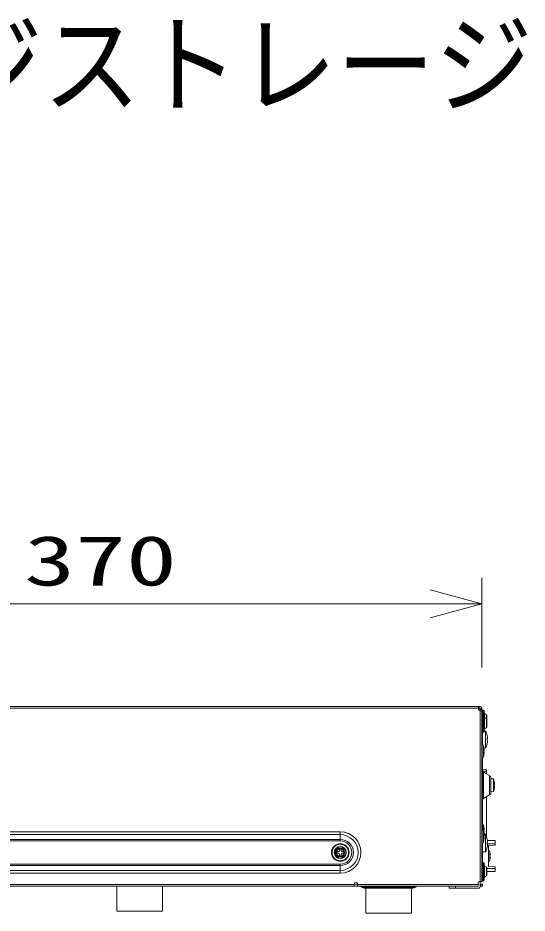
# Model space of a CAD drawing. Units: millimetres on the paper. Extents: x -63 to 63, y -59 to 59.
# Drawn here: x 24.71 to 49.26, y 15.96 to 59.09 of the extents above; entities that cross this region are included whole.
import ezdxf
from ezdxf.enums import TextEntityAlignment as Align

# ---------------------------------------------------------------- set-up
doc = ezdxf.new("R2010")
doc.units = ezdxf.units.MM
doc.layers.add('0-0_MOJI1', color=7, linetype='Continuous')
for name, color, linetype, lineweight in [('0-3_GAIKEI', 4, 'Continuous', 9), ('0-4_SUNPO', 7, 'Continuous', 9), ('0-5_0', 7, 'Continuous', 9)]:
    doc.layers.add(name, color=color, linetype=linetype, lineweight=lineweight)
doc.styles.add('ＭＳ ゴシック', font='')
doc.styles.get('ＭＳ ゴシック').set_extended_font_data('MS Gothic')

# ---------------------------------------------------------------- blocks, each defined once
blk = doc.blocks.new('_Open30')
at = {"layer": '0-5_0'}
blk.add_line((0, 0), (-1, 0), dxfattribs=at)
blk.add_lwpolyline([(-1, 0.2679), (0, 0), (-1, -0.2679)], dxfattribs=at)

msp = doc.modelspace()

# ---------------------------------------------------------------- linework, layer by layer
at = {"layer": '0-3_GAIKEI', "color": 7}
for p, q in [((47.003, 25.907), (14.949, 25.907)), ((47.083, 17.477), (47.083, 25.827)), ((45.503, 17.257), (15.007, 17.257)), ((29.483, 16.057), (29.483, 17.257)), ((31.683, 16.057), (31.683, 17.257)), ((47.003, 17.477), (47.003, 17.257)), ((47.083, 17.477), (47.003, 17.477)), ((41.483, 15.957), (41.483, 17.157)), ((43.683, 15.957), (43.683, 17.157)), ((31.683, 16.057), (29.483, 16.057)), ((43.683, 15.957), (41.483, 15.957))]:
    msp.add_line(p, q, dxfattribs=at)
at = {"layer": '0-3_GAIKEI'}
for p, q in [((42.083, 25.915), (46.083, 25.915)), ((42.083, 25.915), (42.083, 25.907)), ((42.283, 25.915), (42.283, 25.907)), ((45.883, 25.915), (45.883, 25.907)), ((46.083, 25.915), (46.083, 25.907)), ((46.923, 25.907), (46.923, 25.757)), ((46.973, 25.907), (46.973, 25.827)), ((15.03, 25.827), (47.003, 25.827)), ((47.003, 25.807), (46.963, 25.807)), ((46.973, 25.707), (47.083, 25.707)), ((47.003, 17.477), (47.003, 25.827)), ((47.083, 25.798), (47.003, 25.798)), ((47.083, 25.763), (47.003, 25.763)), ((47.113, 25.732), (47.153, 25.732)), ((47.113, 24.682), (47.113, 25.732)), ((47.113, 25.532), (47.153, 25.532)), ((47.153, 24.682), (47.153, 25.732)), ((47.194, 25.597), (47.183, 25.705)), ((47.183, 24.709), (47.183, 25.705)), ((47.194, 25.397), (47.183, 25.505)), ((47.194, 24.817), (47.194, 25.597)), ((47.209, 24.84), (47.209, 25.574)), ((47.304, 25.516), (47.209, 25.574)), ((47.304, 25.516), (47.304, 24.898)), ((47.318, 25.49), (47.318, 24.924)), ((47.304, 25.316), (47.209, 25.374)), ((47.318, 25.123), (47.318, 25.124)), ((47.103, 24.684), (47.103, 24.063)), ((47.113, 24.682), (47.153, 24.682)), ((47.194, 24.817), (47.183, 24.709)), ((47.194, 24.817), (47.185, 24.725)), ((47.253, 24.719), (47.185, 24.725)), ((47.304, 24.898), (47.209, 24.84)), ((47.253, 23.915), (47.253, 24.719)), ((47.329, 24.517), (47.328, 24.517)), ((47.35, 24.367), (47.328, 24.367)), ((47.328, 24.267), (47.35, 24.267)), ((47.133, 24.061), (47.083, 24.065)), ((47.133, 23.453), (47.133, 24.061)), ((47.171, 23.942), (47.17, 23.942)), ((47.187, 23.797), (47.17, 23.797)), ((47.253, 23.915), (47.178, 23.909)), ((47.328, 24.117), (47.329, 24.117)), ((47.133, 23.453), (47.083, 23.449)), ((47.103, 23.451), (47.103, 19.948)), ((47.187, 23.717), (47.17, 23.717)), ((47.171, 23.572), (47.17, 23.572)), ((47.083, 22.967), (47.103, 22.967)), ((47.103, 23.217), (47.103, 23.22)), ((47.103, 23.217), (47.103, 23.22)), ((47.103, 23.217), (47.103, 23.214)), ((47.103, 23.217), (47.103, 23.214)), ((47.103, 22.857), (47.303, 22.857)), ((47.145, 22.757), (47.303, 22.757)), ((47.453, 22.579), (47.153, 22.752)), ((47.153, 22.752), (47.153, 21.482)), ((47.303, 22.857), (47.303, 22.665)), ((47.453, 22.579), (47.453, 21.655)), ((47.503, 22.492), (47.503, 21.742)), ((47.633, 22.421), (47.503, 22.432)), ((47.633, 21.813), (47.633, 22.421)), ((47.671, 22.302), (47.67, 22.302)), ((47.687, 22.157), (47.67, 22.157)), ((47.687, 22.077), (47.67, 22.077)), ((47.083, 21.867), (47.103, 21.867)), ((47.453, 21.655), (47.153, 21.482)), ((47.303, 19.657), (47.303, 21.569)), ((47.633, 21.813), (47.503, 21.802)), ((47.671, 21.932), (47.67, 21.932)), ((47.083, 21.167), (47.103, 21.167)), ((47.083, 20.967), (47.103, 20.967)), ((18.983, 19.872), (40.253, 19.872)), ((47.133, 19.946), (47.083, 19.95)), ((47.133, 20.231), (47.103, 20.233)), ((47.133, 20.231), (47.133, 19.946)), ((47.133, 19.338), (47.133, 19.946)), ((47.171, 20.112), (47.17, 20.112)), ((47.187, 19.967), (47.17, 19.967)), ((47.187, 19.887), (47.17, 19.887)), ((18.983, 19.738), (40.253, 19.738)), ((18.983, 19.432), (40.253, 19.432)), ((40.253, 19.432), (40.253, 19.507)), ((47.171, 19.827), (47.17, 19.827)), ((47.187, 19.682), (47.17, 19.682)), ((47.187, 19.602), (47.17, 19.602)), ((47.171, 19.457), (47.17, 19.457)), ((47.188, 19.757), (47.303, 19.757)), ((47.253, 19.719), (47.188, 19.725)), ((47.253, 18.915), (47.253, 19.719)), ((47.283, 19.657), (47.303, 19.657)), ((47.329, 19.517), (47.328, 19.517)), ((47.341, 19.452), (47.723, 19.452)), ((40.293, 19.052), (40.213, 19.052)), ((40.213, 18.967), (40.213, 19.052)), ((40.293, 19.052), (40.293, 18.967)), ((47.133, 19.338), (47.083, 19.334)), ((47.103, 19.336), (47.103, 18.467)), ((47.35, 19.367), (47.328, 19.367)), ((47.328, 19.267), (47.35, 19.267)), ((47.328, 19.117), (47.329, 19.117)), ((47.329, 19.302), (47.723, 19.302)), ((47.403, 19.207), (47.403, 18.207)), ((40.163, 18.917), (40.078, 18.917)), ((40.078, 18.837), (40.078, 18.917)), ((40.078, 18.837), (40.163, 18.837)), ((40.213, 18.702), (40.213, 18.787)), ((40.213, 18.702), (40.293, 18.702)), ((40.293, 18.787), (40.293, 18.702)), ((40.428, 18.917), (40.343, 18.917)), ((40.343, 18.837), (40.428, 18.837)), ((40.428, 18.917), (40.428, 18.837)), ((47.083, 18.667), (47.103, 18.667)), ((47.253, 18.915), (47.103, 18.902)), ((47.463, 18.503), (47.463, 18.911)), ((47.468, 18.887), (47.47, 18.887)), ((47.468, 18.757), (47.489, 18.757)), ((47.489, 18.657), (47.468, 18.657)), ((40.253, 18.322), (18.983, 18.322)), ((40.253, 18.247), (18.983, 18.247)), ((40.253, 17.882), (40.253, 18.322)), ((47.083, 18.467), (47.103, 18.467)), ((47.113, 17.532), (47.113, 18.382)), ((47.113, 18.382), (47.153, 18.382)), ((47.153, 17.532), (47.153, 18.382)), ((47.183, 17.559), (47.183, 18.355)), ((47.194, 18.247), (47.183, 18.355)), ((47.194, 17.667), (47.194, 18.247)), ((47.209, 17.69), (47.209, 18.224)), ((47.304, 18.166), (47.209, 18.224)), ((47.304, 17.748), (47.304, 18.166)), ((47.318, 17.774), (47.318, 18.14)), ((47.403, 18.207), (47.723, 18.179)), ((47.47, 18.527), (47.468, 18.527)), ((40.253, 18.016), (18.983, 18.016)), ((40.253, 17.882), (18.983, 17.882)), ((47.304, 17.748), (47.209, 17.69)), ((47.318, 18.112), (47.723, 18.112)), ((15.243, 17.337), (40.923, 17.337)), ((40.923, 17.367), (40.923, 17.257)), ((40.923, 17.357), (41.083, 17.357)), ((41.083, 17.367), (41.083, 17.257)), ((46.903, 17.342), (41.083, 17.342)), ((46.903, 17.257), (45.503, 17.257)), ((45.803, 17.257), (45.803, 17.157)), ((46.903, 17.427), (46.903, 17.257)), ((47.003, 17.477), (46.953, 17.477)), ((47.103, 17.357), (47.003, 17.357)), ((47.103, 17.257), (47.003, 17.257)), ((47.023, 17.257), (47.023, 17.357)), ((47.133, 17.503), (47.083, 17.499)), ((47.103, 17.257), (47.103, 17.357)), ((47.113, 17.532), (47.153, 17.532)), ((47.133, 17.503), (47.133, 17.532)), ((47.194, 17.667), (47.183, 17.559)), ((41.293, 17.201), (41.25, 17.235)), ((43.916, 17.235), (41.25, 17.235)), ((43.873, 17.201), (41.293, 17.201)), ((43.748, 17.157), (41.418, 17.157)), ((43.873, 17.201), (43.916, 17.235))]:
    msp.add_line(p, q, dxfattribs=at)
for points in [[(18.983, 19.507), (40.253, 19.507), (40.253, 19.872)], [(47.403, 19.207), (47.723, 19.235), (47.723, 19.452)], [(47.103, 18.467), (47.103, 18.417), (47.083, 18.417)], [(47.318, 17.962), (47.723, 17.962), (47.723, 18.179)]]:
    msp.add_lwpolyline(points, dxfattribs=at)
at = {"layer": '0-3_GAIKEI', "color": 7}
msp.add_lwpolyline([(45.503, 17.257), (45.503, 17.157), (46.903, 17.157)], dxfattribs=at)
at = {"layer": '0-3_GAIKEI'}
for radius in [0.425, 0.398, 0.29, 0.267, 0.209, 0.183]:
    msp.add_circle((40.253, 18.877), radius, dxfattribs=at)
at = {"layer": '0-3_GAIKEI', "color": 7}
for centre, radius, start, end in [((47.003, 25.827), 0.08, 0, 90), ((46.903, 17.257), 0.1, 270, 0)]:
    msp.add_arc(centre, radius, start, end, dxfattribs=at)
at = {"layer": '0-3_GAIKEI'}
for centre, radius, start, end in [((46.903, 25.727), 0.1, 0, 78.4632), ((46.973, 25.757), 0.05, 180, 270), ((47.113, 25.702), 0.03, 90, 174.929), ((47.113, 25.702), 0.03, 90, 174.6598), ((47.113, 25.502), 0.03, 90, 174.4282), ((47.153, 25.702), 0.03, 6.0339, 90), ((47.153, 25.502), 0.03, 6.0339, 90), ((47.224, 25.6), 0.03, 186.0339, 238.438), ((47.288, 25.49), 0.03, 0, 58.438), ((47.224, 25.4), 0.03, 186.0339, 238.438), ((47.288, 25.29), 0.03, 0, 58.438), ((47.113, 24.712), 0.03, 185.5538, 270), ((47.153, 24.712), 0.03, 270, 353.9661), ((47.224, 24.814), 0.03, 121.562, 173.9661), ((46.496, 24.317), 0.858, 13.4873, 27.9465), ((47.288, 24.924), 0.03, 301.562, 0), ((46.496, 24.317), 0.856, 3.3484, 13.5107), ((46.496, 24.317), 0.834, 356.5624, 3.4376), ((46.496, 24.317), 0.856, 346.4893, 356.6516), ((46.395, 23.757), 0.798, 13.4007, 22.3565), ((46.395, 23.757), 0.797, 7.6879, 13.4176), ((46.395, 23.757), 0.797, 6.4829, 13.4176), ((46.395, 23.757), 0.777, 357.0474, 2.9523), ((46.752, 23.798), 0.437, 5.0882, 6.477), ((47.187, 23.798), 0.0014, 270, 0), ((46.803, 23.802), 0.386, 4.0389, 5.1105), ((46.856, 23.806), 0.333, 3.0714, 4.0339), ((47.179, 23.802), 0.0098, 338.1276, 350.2816), ((46.908, 23.809), 0.281, 2.1301, 3.0746), ((46.965, 23.811), 0.224, 1.1076, 2.1353), ((47.017, 23.812), 0.172, 0, 1.118), ((47.095, 23.811), 0.0945, 356.7352, 358.5207), ((47.131, 23.809), 0.0583, 354.1232, 356.8129), ((47.161, 23.805), 0.0285, 349.2581, 354.3379), ((47.061, 23.812), 0.129, 358.4982, 0), ((46.496, 24.317), 0.858, 332.0535, 346.5127), ((46.395, 23.757), 0.798, 337.6435, 346.5993), ((46.395, 23.757), 0.797, 346.5824, 353.5171), ((46.395, 23.757), 0.797, 346.5824, 352.2473), ((47.186, 23.715), 0.0024, 0, 63.2808), ((47.187, 23.716), 0.0014, 0, 90), ((46.752, 23.716), 0.437, 353.523, 354.9118), ((47.179, 23.712), 0.0098, 9.7184, 21.8724), ((46.856, 23.708), 0.333, 355.9661, 356.9286), ((46.803, 23.712), 0.386, 354.8895, 355.9611), ((47.161, 23.709), 0.0285, 5.6621, 10.7419), ((47.131, 23.706), 0.0583, 3.1871, 5.8768), ((47.095, 23.703), 0.0945, 1.4793, 3.2648), ((47.017, 23.702), 0.172, 358.882, 0), ((46.965, 23.703), 0.224, 357.8647, 358.8924), ((46.908, 23.705), 0.281, 356.9254, 357.8699), ((47.061, 23.702), 0.129, 0, 1.5018), ((47.203, 22.838), 0.1, 180, 240), ((47.403, 22.492), 0.1, 0, 60), ((46.895, 22.117), 0.798, 13.4007, 22.3565), ((46.895, 22.117), 0.797, 6.4829, 13.4176), ((46.895, 22.117), 0.777, 357.0474, 2.9523), ((46.895, 22.117), 0.797, 346.5824, 353.5171), ((46.895, 22.117), 0.797, 346.5824, 352.2473), ((47.252, 22.158), 0.437, 5.0882, 6.477), ((47.687, 22.158), 0.0014, 270, 0), ((47.686, 22.075), 0.0024, 0, 63.2808), ((47.687, 22.076), 0.0014, 0, 90), ((47.252, 22.076), 0.437, 353.523, 354.9118), ((47.303, 22.162), 0.386, 4.0389, 5.1105), ((47.356, 22.166), 0.333, 3.0714, 4.0339), ((47.679, 22.162), 0.0098, 338.1276, 350.2816), ((47.679, 22.072), 0.0098, 9.7184, 21.8724), ((47.356, 22.068), 0.333, 355.9661, 356.9286), ((47.303, 22.072), 0.386, 354.8895, 355.9611), ((47.408, 22.169), 0.281, 2.1301, 3.0746), ((47.465, 22.171), 0.224, 1.1076, 2.1353), ((47.517, 22.172), 0.172, 0, 1.118), ((47.595, 22.171), 0.0945, 356.7352, 358.5207), ((47.631, 22.169), 0.0583, 354.1232, 356.8129), ((47.661, 22.165), 0.0285, 349.2581, 354.3379), ((47.661, 22.069), 0.0285, 5.6621, 10.7419), ((47.631, 22.066), 0.0583, 3.1871, 5.8768), ((47.595, 22.063), 0.0945, 1.4793, 3.2648), ((47.517, 22.062), 0.172, 358.882, 0), ((47.465, 22.063), 0.224, 357.8647, 358.8924), ((47.408, 22.065), 0.281, 356.9254, 357.8699), ((47.561, 22.172), 0.129, 358.4982, 360), ((47.561, 22.062), 0.129, 0, 1.5018), ((47.403, 21.742), 0.1, 300, 0), ((46.895, 22.117), 0.798, 337.6435, 346.5993), ((47.203, 21.396), 0.1, 120, 180), ((40.253, 18.877), 0.995, 270, 90), ((46.395, 19.927), 0.798, 13.4007, 22.3565), ((46.395, 19.642), 0.798, 13.4007, 22.3565), ((46.395, 19.927), 0.797, 6.4829, 13.4176), ((46.395, 19.927), 0.777, 357.0474, 2.9523), ((46.752, 19.968), 0.437, 5.0882, 6.477), ((47.187, 19.968), 0.0014, 270, 0), ((47.186, 19.885), 0.0024, 0, 63.2808), ((47.187, 19.886), 0.0014, 0, 90), ((46.752, 19.886), 0.437, 353.523, 354.9118), ((46.803, 19.972), 0.386, 4.0389, 5.1105), ((46.856, 19.976), 0.333, 3.0714, 4.0339), ((47.179, 19.972), 0.0098, 338.1276, 350.2816), ((47.179, 19.882), 0.0098, 9.7184, 21.8724), ((46.856, 19.878), 0.333, 355.9661, 356.9286), ((46.803, 19.882), 0.386, 354.8895, 355.9611), ((46.908, 19.979), 0.281, 2.1301, 3.0746), ((46.965, 19.981), 0.224, 1.1076, 2.1353), ((47.017, 19.982), 0.172, 0, 1.118), ((47.095, 19.981), 0.0945, 356.7352, 358.5207), ((47.131, 19.979), 0.0583, 354.1232, 356.8129), ((47.161, 19.975), 0.0285, 349.2581, 354.3379), ((47.161, 19.879), 0.0285, 5.6621, 10.7419), ((47.131, 19.876), 0.0583, 3.1871, 5.8768), ((47.095, 19.873), 0.0945, 1.4793, 3.2648), ((47.017, 19.872), 0.172, 358.882, 0), ((46.965, 19.873), 0.224, 357.8647, 358.8924), ((46.908, 19.875), 0.281, 356.9254, 357.8699), ((47.061, 19.982), 0.129, 358.4982, 0), ((47.061, 19.872), 0.129, 0, 1.5018), ((40.253, 18.877), 0.861, 270, 90), ((40.253, 18.877), 0.63, 270, 90), ((40.253, 18.877), 0.555, 270, 90), ((46.395, 19.642), 0.798, 337.6435, 346.5993), ((46.395, 19.642), 0.797, 7.6879, 13.4176), ((46.395, 19.642), 0.797, 6.4829, 13.4176), ((46.395, 19.642), 0.777, 357.0474, 2.9523), ((46.395, 19.642), 0.797, 346.5824, 353.5171), ((46.395, 19.642), 0.797, 346.5824, 352.2473), ((46.395, 19.927), 0.797, 349.7029, 352.2477), ((46.395, 19.927), 0.797, 350.357, 353.5176), ((46.396, 19.672), 0.796, 6.4818, 9.2049), ((46.873, 19.723), 0.317, 0.2577, 7.0698), ((46.752, 19.683), 0.437, 5.0882, 6.477), ((47.187, 19.683), 0.0014, 270, 0), ((47.186, 19.6), 0.0024, 0, 63.2808), ((47.187, 19.601), 0.0014, 0, 90), ((46.752, 19.601), 0.437, 353.523, 354.9118), ((46.786, 19.686), 0.404, 4.2616, 5.435), ((46.803, 19.687), 0.386, 4.0389, 5.1105), ((46.844, 19.69), 0.345, 3.2698, 4.2642), ((46.856, 19.691), 0.333, 3.0714, 4.0339), ((47.179, 19.687), 0.0098, 338.1276, 350.2816), ((47.179, 19.597), 0.0098, 9.7184, 21.8724), ((46.856, 19.593), 0.333, 355.9661, 356.9286), ((46.803, 19.597), 0.386, 354.8895, 355.9611), ((46.902, 19.693), 0.288, 2.2549, 3.273), ((46.908, 19.694), 0.281, 2.1301, 3.0746), ((46.965, 19.696), 0.224, 1.1076, 2.1353), ((47.013, 19.697), 0.176, 0, 1.1273), ((47.017, 19.697), 0.172, 0, 1.118), ((47.056, 19.697), 0.133, 358.3827, 0), ((47.095, 19.696), 0.0945, 356.7352, 358.5207), ((47.103, 19.695), 0.0862, 356.2993, 358.4311), ((47.131, 19.694), 0.0583, 354.1232, 356.8129), ((47.142, 19.693), 0.0474, 352.8442, 356.4058), ((47.169, 19.689), 0.0204, 345.9101, 353.3022), ((47.161, 19.69), 0.0285, 349.2581, 354.3379), ((47.161, 19.594), 0.0285, 5.6621, 10.7419), ((47.131, 19.591), 0.0583, 3.1871, 5.8768), ((47.095, 19.588), 0.0945, 1.4793, 3.2648), ((47.017, 19.587), 0.172, 358.882, 0), ((46.965, 19.588), 0.224, 357.8647, 358.8924), ((46.908, 19.59), 0.281, 356.9254, 357.8699), ((46.967, 19.696), 0.223, 1.1263, 2.2606), ((47.061, 19.697), 0.129, 358.4982, 0), ((47.061, 19.587), 0.129, 0, 1.5018), ((46.496, 19.317), 0.858, 13.4873, 27.9465), ((46.496, 19.317), 0.856, 3.3484, 13.5107), ((46.496, 19.317), 0.858, 332.0535, 346.5127), ((46.496, 19.317), 0.834, 356.5624, 3.4376), ((46.496, 19.317), 0.856, 346.4893, 356.6516), ((40.163, 18.967), 0.05, 270, 0), ((40.163, 18.787), 0.05, 0, 90), ((40.343, 18.967), 0.05, 180, 270), ((40.343, 18.787), 0.05, 90, 180), ((47.367, 18.882), 0.1, 16.9578, 68.846), ((46.793, 18.707), 0.7, 14.9018, 16.9578), ((46.793, 18.707), 0.698, 4.1066, 14.9396), ((46.793, 18.707), 0.676, 355.7612, 4.2387), ((46.793, 18.707), 0.698, 345.0604, 355.8934), ((47.113, 18.352), 0.03, 90, 174.4264), ((47.153, 18.352), 0.03, 6.0339, 90), ((47.224, 18.25), 0.03, 186.0339, 238.438), ((47.288, 18.14), 0.03, 0, 58.438), ((47.367, 18.532), 0.1, 291.154, 343.0422), ((46.793, 18.707), 0.7, 343.0422, 345.0982), ((47.224, 17.664), 0.03, 121.562, 173.9661), ((47.288, 17.774), 0.03, 301.562, 0), ((41.003, 17.367), 0.08, 0, 180), ((41.188, 17.157), 0.1, 51.3178, 90), ((43.978, 17.157), 0.1, 90, 128.6822), ((46.953, 17.427), 0.05, 90, 180), ((47.113, 17.562), 0.03, 185.5736, 270), ((46.395, 17.807), 0.798, 337.6435, 339.8483), ((47.153, 17.562), 0.03, 270, 353.9661), ((41.418, 17.357), 0.2, 231.3178, 270), ((43.748, 17.357), 0.2, 270, 308.6822)]:
    msp.add_arc(centre, radius, start, end, dxfattribs=at)
at = {"layer": '0-4_SUNPO'}
for p, q in [((47.083, 27.798), (47.083, 32.106)), ((12.583, 30.856), (44.583, 30.856))]:
    msp.add_line(p, q, dxfattribs=at)

# ---------------------------------------------------------------- block references
at = {"layer": '0-4_SUNPO', "xscale": 2.5, "yscale": 2.5}
msp.add_blockref('_Open30', (47.083, 30.856), dxfattribs=at)

# ---------------------------------------------------------------- texts
at = {"layer": '0-0_MOJI1', "style": 'ＭＳ ゴシック', "width": 0.9}
msp.add_text('１２８ＣＨ\u3000４ＴＢ\u3000エッジストレージ', height=3.848, dxfattribs=at).set_placement((-35.501, 53.769), align=Align.BOTTOM_LEFT)
at = {"layer": '0-4_SUNPO', "style": 'ＭＳ ゴシック', "width": 1.5}
msp.add_text('370', height=2.405, dxfattribs=at).set_placement((25.012, 31.018), align=Align.BOTTOM_LEFT)

doc.saveas('drawing.dxf')
